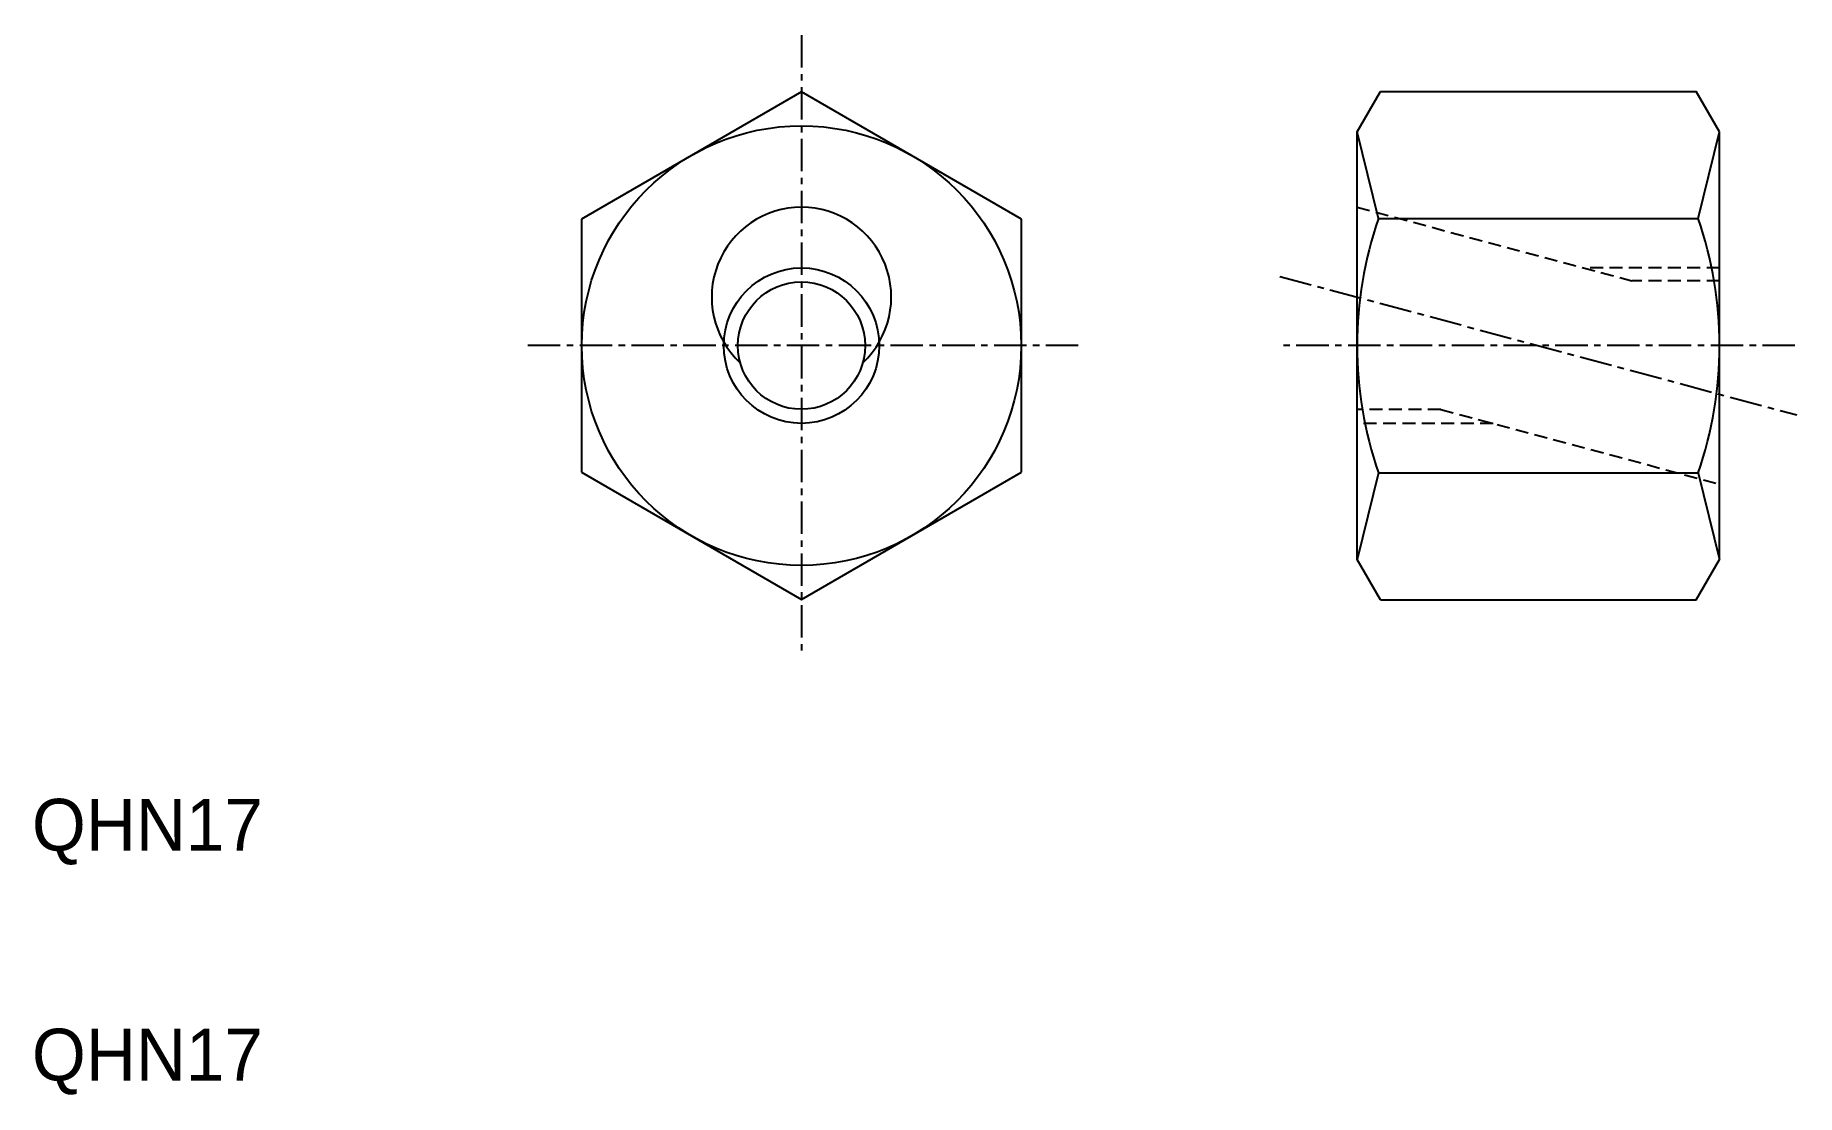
# Model space of a CAD drawing. Extents: x 84.8 to 152.9, y 248.5 to 289.4.
import ezdxf

# ---------------------------------------------------------------- set-up
doc = ezdxf.new("R2010")
doc.units = 0
doc.linetypes.add('CENTER', pattern=[2, 1.25, -0.25, 0.25, -0.25])
doc.linetypes.add('DASHED', pattern=[0.75, 0.5, -0.25])
doc.layers.get('0').update_dxf_attribs({"linetype": 'CONTINUOUS'})
doc.layers.add('CENTER', color=1, linetype='CENTER')

msp = doc.modelspace()

# ---------------------------------------------------------------- linework, layer by layer
at = {"color": 7, "linetype": 'CONTINUOUS'}
for p, q in [((114.427, 287.231), (105.927, 282.316)), ((122.927, 282.316), (114.427, 287.231)), ((105.927, 282.316), (105.927, 272.545)), ((122.927, 272.545), (122.927, 282.316)), ((105.927, 272.545), (114.427, 267.631)), ((114.427, 267.631), (122.927, 272.545))]:
    msp.add_line(p, q, dxfattribs=at)
at = {"color": 0, "linetype": 'BYBLOCK'}
for p, q in [((135.879, 285.681), (136.783, 287.246)), ((136.783, 287.246), (148.976, 287.246)), ((149.879, 285.681), (148.976, 287.246)), ((136.705, 282.338), (135.879, 285.681)), ((135.879, 269.181), (135.879, 285.681)), ((149.054, 282.338), (149.879, 285.681)), ((149.879, 269.181), (149.879, 285.681)), ((136.705, 282.338), (149.054, 282.338)), ((136.705, 272.523), (135.879, 269.181)), ((136.705, 272.523), (149.054, 272.523)), ((149.054, 272.523), (149.879, 269.181)), ((136.783, 267.616), (135.879, 269.181)), ((148.976, 267.616), (149.879, 269.181)), ((136.783, 267.616), (148.976, 267.616))]:
    msp.add_line(p, q, dxfattribs=at)
at = {"color": 3, "linetype": 'DASHED'}
for p, q in [((135.879, 282.774), (146.492, 279.931)), ((149.879, 280.431), (144.626, 280.431)), ((149.879, 279.931), (146.492, 279.931)), ((139.111, 274.972), (135.879, 274.972)), ((139.111, 274.972), (149.879, 272.087)), ((141.132, 274.431), (135.879, 274.431))]:
    msp.add_line(p, q, dxfattribs=at)
at = {"color": 7, "linetype": 'CONTINUOUS'}
for radius in [8.484, 2.458]:
    msp.add_circle((114.427, 277.431), radius, dxfattribs=at)
at = {"color": 3, "linetype": 'CONTINUOUS'}
msp.add_circle((114.427, 277.431), 3, dxfattribs=at)
at = {"color": 7, "linetype": 'CONTINUOUS'}
msp.add_arc((114.427, 279.306), 3.468, 313.08353, 226.91647, dxfattribs=at)
at = {"color": 0, "linetype": 'BYBLOCK'}
for centre, start, end in [((150.879, 277.431), 160.90326, 199.09692), ((134.879, 277.431), 340.90308, 19.09674)]:
    msp.add_arc(centre, 15, start, end, dxfattribs=at)
at = {"layer": 'CENTER', "color": 1, "linetype": 'CENTER'}
for p, q in [((114.427, 289.412), (114.427, 265.55)), ((132.901, 280.104), (152.858, 274.757)), ((125.114, 277.431), (103.773, 277.431)), ((152.784, 277.431), (132.975, 277.431))]:
    msp.add_line(p, q, dxfattribs=at)

# ---------------------------------------------------------------- texts
at = {"color": 7, "linetype": 'CONTINUOUS'}
for p in [(84.713, 257.937), (84.713, 249.065)]:
    msp.add_text('QHN17', height=2, dxfattribs=at).set_placement(p)

doc.saveas('drawing.dxf')
